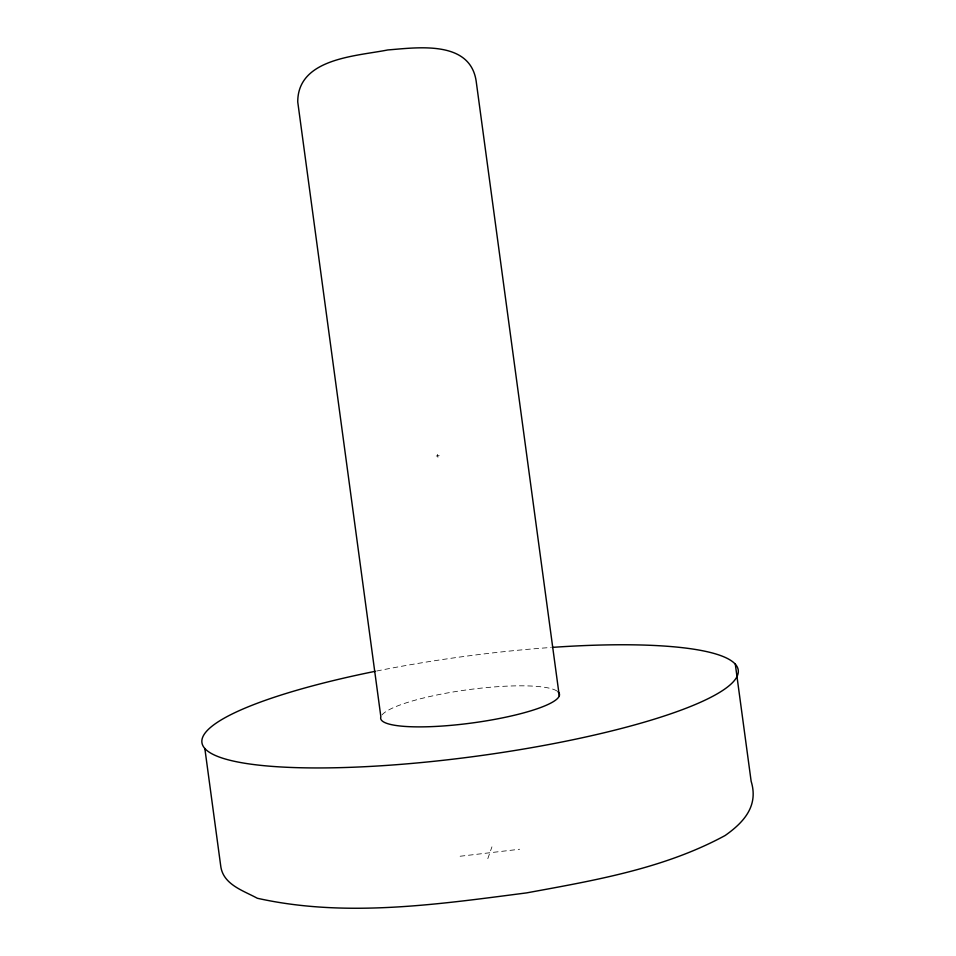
<?xml version="1.0" encoding="UTF-8"?>
<svg xmlns="http://www.w3.org/2000/svg" width="956" height="956" viewBox="0 0 956 956"><rect width="100%" height="100%" fill="white"/><g stroke="black" fill="none" stroke-linecap="round" stroke-linejoin="round"><path stroke-width="0.72" stroke-dasharray="4.78 3.58" d="M487.811 858.631L491.934 846.861M436.235 456.012L439.21 455.665M460.135 856.241L519.61 849.251M437.525 454.375L437.92 457.303M376.7 671.016A270.608 50.25 -7.7 0 1 550.692 647.499M382.006 714.921A90.199 16.754 -7.7 0 1 469.229 689.563A90.199 16.754 -7.7 0 1 557.85 691.666"/><path stroke-width="1.43" d="M735.307 664.157L751.141 781.267C758.694 805.765 744.079 822.16 725.138 835.508C663.966 868.717 594.274 880.44 526.589 892.892C437.764 904.34 345.941 917.987 257.319 898.258C243.194 890.514 222.82 884.575 220.681 865.658L204.847 748.548M559.284 695.884L476.148 81.021C469.91 39.794 417.27 47.633 387.766 49.951C356.636 56.201 297.639 58.029 297.746 101.969L380.87 716.821A90.199 16.754 -7.7 0 0 475.598 722.497A90.199 16.754 -7.7 0 0 557.85 691.666M552.138 647.391A270.608 50.25 -7.7 0 1 689.885 706.735A270.608 50.25 -7.7 0 1 258.287 765.087A270.608 50.25 -7.7 0 1 375.266 671.303"/></g></svg>
